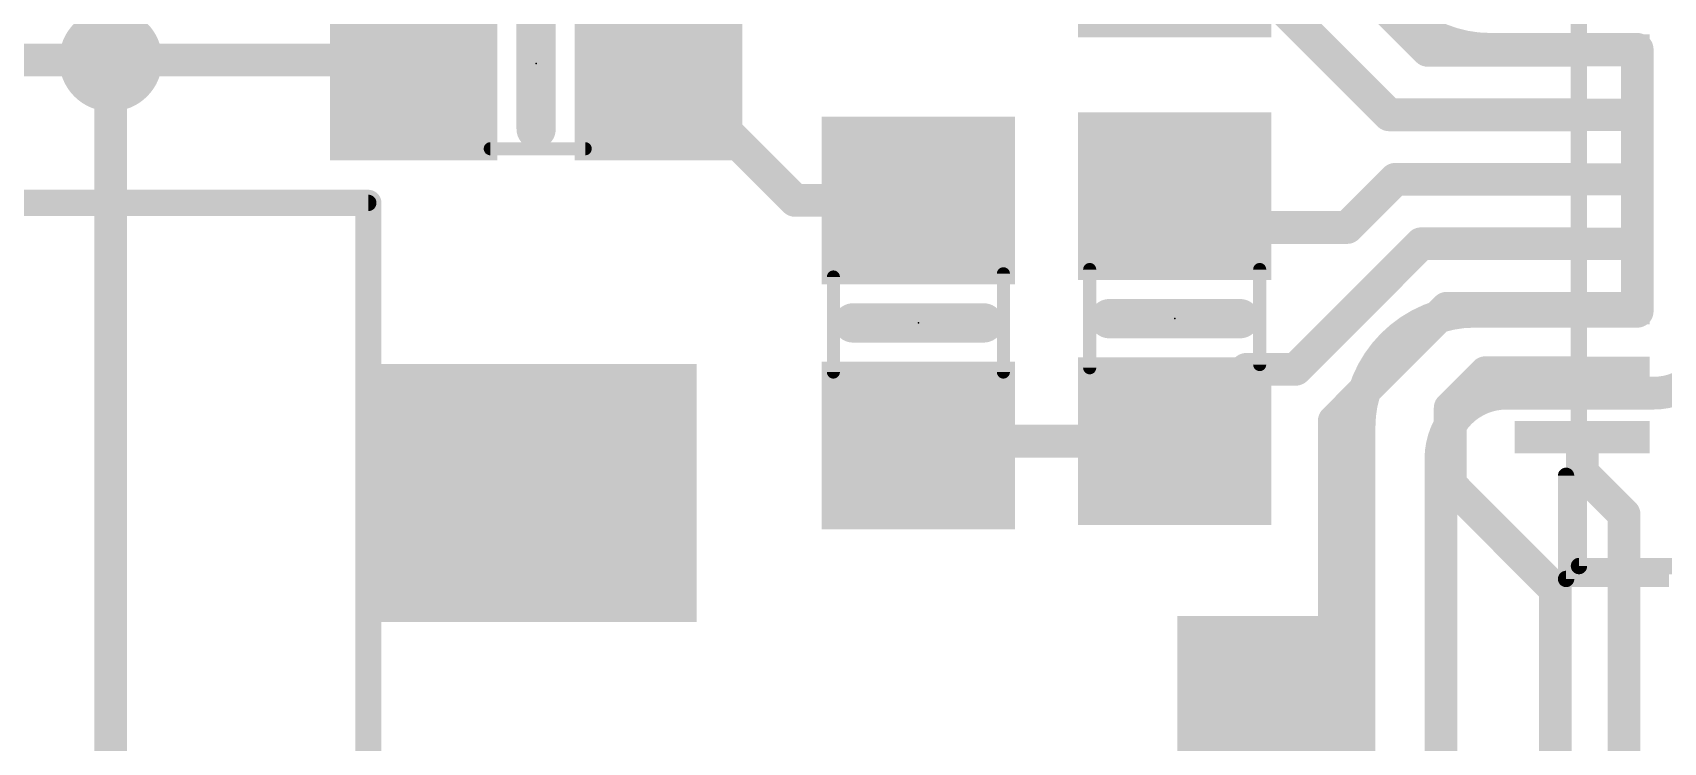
# Model space of a CAD drawing. Extents: x -21 to 68.1, y -13.1 to 62.4.
# Drawn here: x 11.89 to 24.56, y 15.71 to 21.21 of the extents above; entities that cross this region are included whole.
import ezdxf

# ---------------------------------------------------------------- set-up
doc = ezdxf.new("R2010")
doc.units = 0
for name, color, linetype in [('1', 12, 'CONTINUOUS'), ('16', 132, 'CONTINUOUS'), ('18', 110, 'CONTINUOUS'), ('21', 53, 'CONTINUOUS'), ('23', 53, 'CONTINUOUS'), ('51', 253, 'CONTINUOUS')]:
    doc.layers.add(name, color=color, linetype=linetype)

# ---------------------------------------------------------------- blocks, each defined once
blk = doc.blocks.new('RECT')
blk.add_solid([(-0.5, -0.5), (0.5, -0.5), (-0.5, 0.5), (0.5, 0.5)])
blk = doc.blocks.new('ROUNDV')
at = {"const_width": 0.5}
blk.add_lwpolyline([(0, -0.25, 1), (0, 0.25, 1), (0, -0.25)], format="xyb", dxfattribs=at)

msp = doc.modelspace()

# ---------------------------------------------------------------- linework, layer by layer
at = {"layer": '1', "const_width": 0.254}
for points in [[(22.726, 21.074), (21.9, 21.9)], [(22.426, 20.574), (21.6, 21.4)], [(23.925, 21.074), (22.726, 21.074)], [(8.35, 21), (12.5, 21)], [(12.5, 21), (14.824, 21)], [(14.824, 21), (14.853, 20.971)], [(17.814, 19.91), (16.753, 20.971)], [(23.925, 20.574), (22.426, 20.574)], [(22.474, 20.074), (22.1, 19.7)], [(23.925, 20.074), (22.474, 20.074)], [(18.771, 19.91), (17.814, 19.91)], [(21.004, 19.7), (20.761, 19.943)], [(22.1, 19.7), (21.004, 19.7)], [(22.674, 19.574), (21.7, 18.6)], [(23.925, 19.574), (22.674, 19.574)], [(22.874, 19.074), (22, 18.2)], [(23.925, 19.074), (22.874, 19.074)], [(21.318, 18.6), (20.761, 18.043)], [(21.7, 18.6), (21.318, 18.6)], [(23.174, 18.574), (22.9, 18.3)], [(23.925, 18.574), (23.174, 18.574)], [(22.9, 18.3), (22.9, 17.708)], [(22, 18.2), (22, 16.505)], [(18.804, 18.043), (18.771, 18.01)], [(20.761, 18.043), (18.804, 18.043)], [(23.925, 18.074), (23.925, 17.8006)], [(23.925, 17.8006), (24.2504, 17.4752)], [(22.9, 17.708), (23.717, 16.891)], [(24.2504, 10.0244), (24.2504, 17.4752)], [(23.717, 16.891), (23.717, 13.716)], [(22, 16.505), (21.5326, 16.0376)]]:
    msp.add_lwpolyline(points, dxfattribs=at)
at = {"layer": '1', "const_width": 0.127}
for points in [[(22.726, 21.1375, 1), (22.726, 21.0105)], [(22.6811, 21.0291, 1), (22.7709, 21.1189)], [(23.925, 21.0105, 1), (23.925, 21.1375)], [(12.5, 21.0635, 1), (12.5, 20.9365)], [(12.5, 20.9365, 1), (12.5, 21.0635)], [(14.8689, 21.0449, 1), (14.7791, 20.9551)], [(14.8081, 20.9261, 1), (14.8979, 21.0159)], [(14.824, 20.9365, 1), (14.824, 21.0635)], [(16.7979, 21.0159, 1), (16.7081, 20.9261)], [(22.426, 20.6375, 1), (22.426, 20.5105)], [(22.3811, 20.5291, 1), (22.4709, 20.6189)], [(23.925, 20.5105, 1), (23.925, 20.6375)], [(22.474, 20.1375, 1), (22.474, 20.0105)], [(22.5189, 20.0291, 1), (22.4291, 20.1189)], [(23.925, 20.0105, 1), (23.925, 20.1375)], [(17.814, 19.9735, 1), (17.814, 19.8465)], [(17.7691, 19.8651, 1), (17.8589, 19.9549)], [(18.771, 19.8465, 1), (18.771, 19.9735)], [(20.8059, 19.9879, 1), (20.7161, 19.8981)], [(21.004, 19.7635, 1), (21.004, 19.6365)], [(20.9591, 19.6551, 1), (21.0489, 19.7449)], [(22.0551, 19.7449, 1), (22.1449, 19.6551)], [(22.1, 19.6365, 1), (22.1, 19.7635)], [(22.674, 19.6375, 1), (22.674, 19.5105)], [(22.7189, 19.5291, 1), (22.6291, 19.6189)], [(23.925, 19.5105, 1), (23.925, 19.6375)], [(22.874, 19.1375, 1), (22.874, 19.0105)], [(22.9189, 19.0291, 1), (22.8291, 19.1189)], [(23.925, 19.0105, 1), (23.925, 19.1375)], [(21.318, 18.6635, 1), (21.318, 18.5365)], [(21.3629, 18.5551, 1), (21.2731, 18.6449)], [(21.6551, 18.6449, 1), (21.7449, 18.5551)], [(21.7, 18.5365, 1), (21.7, 18.6635)], [(23.174, 18.6375, 1), (23.174, 18.5105)], [(23.2189, 18.5291, 1), (23.1291, 18.6189)], [(23.925, 18.5105, 1), (23.925, 18.6375)], [(22.9635, 18.3, 1), (22.8365, 18.3)], [(22.8551, 18.3449, 1), (22.9449, 18.2551)], [(22.0635, 18.2, 1), (21.9365, 18.2)], [(21.9551, 18.2449, 1), (22.0449, 18.1551)], [(18.7261, 18.0549, 1), (18.8159, 17.9651)], [(18.804, 18.1065, 1), (18.804, 17.9795)], [(18.8489, 17.9981, 1), (18.7591, 18.0879)], [(20.7161, 18.0879, 1), (20.8059, 17.9981)], [(20.761, 17.9795, 1), (20.761, 18.1065)], [(23.9885, 18.074, 1), (23.8615, 18.074)], [(23.9699, 17.8455, 1), (23.8801, 17.7557)], [(23.8615, 17.8006, 1), (23.9885, 17.8006)], [(22.9449, 17.7529, 1), (22.8551, 17.6631)], [(22.8365, 17.708, 1), (22.9635, 17.708)], [(24.3139, 17.4752, 1), (24.1869, 17.4752)], [(24.2055, 17.4303, 1), (24.2953, 17.5201)], [(23.7805, 16.891, 1), (23.6535, 16.891)], [(23.6721, 16.8461, 1), (23.7619, 16.9359)], [(22.0449, 16.4601, 1), (21.9551, 16.5499)], [(21.9365, 16.505, 1), (22.0635, 16.505)], [(21.4877, 16.0825, 1), (21.5775, 15.9927)]]:
    msp.add_lwpolyline(points, format="xyb", dxfattribs=at)
at = {"layer": '16'}
for points, const_width in [([(22.193, 22.098, 0.4142), (23.209, 21.082)], 0.254), ([(24.987, 21.209, 0.4142), (24.479, 21.717)], 0.254), ([(23.209, 21.1455, 1), (23.209, 21.0185)], 0.127), ([(23.209, 21.0185, 1), (23.209, 21.1455)], 0.127), ([(24.4155, 21.082, 1), (24.2885, 21.082)], 0.127), ([(24.352, 21.0185, 1), (24.352, 21.1455)], 0.127), ([(12.5635, 21, 1), (12.4365, 21)], 0.127), ([(23.082, 19.05, 0.4142), (22.193, 18.161)], 0.254), ([(23.082, 19.1135, 1), (23.082, 18.9865)], 0.127), ([(23.082, 18.9865, 1), (23.082, 19.1135)], 0.127), ([(24.352, 18.9865, 1), (24.352, 19.1135)], 0.127), ([(24.2885, 19.05, 1), (24.4155, 19.05)], 0.127), ([(24.479, 18.415, 0.4142), (24.987, 18.923)], 0.254), ([(23.336, 18.415, 0.4142), (22.828, 17.907)], 0.254), ([(23.336, 18.4785, 1), (23.336, 18.3515)], 0.127), ([(23.336, 18.3515, 1), (23.336, 18.4785)], 0.127), ([(24.479, 18.4785, 1), (24.479, 18.3515)], 0.127), ([(24.479, 18.3515, 1), (24.479, 18.4785)], 0.127), ([(22.2565, 18.161, 1), (22.1295, 18.161)], 0.127), ([(22.1295, 18.161, 1), (22.2565, 18.161)], 0.127), ([(22.8915, 17.907, 1), (22.7645, 17.907)], 0.127), ([(22.7645, 17.907, 1), (22.8915, 17.907)], 0.127)]:
    msp.add_lwpolyline(points, format="xyb", dxfattribs=dict(at, const_width=const_width))
at = {"layer": '16', "const_width": 0.254}
for points in [[(24.352, 21.082), (23.209, 21.082)], [(24.352, 19.05), (24.352, 21.082)], [(12.5, 14.5), (12.5, 21)], [(23.082, 19.05), (24.352, 19.05)], [(24.479, 18.415), (23.336, 18.415)], [(22.193, 13.589), (22.193, 18.161)], [(22.828, 17.907), (22.828, 11.811)]]:
    msp.add_lwpolyline(points, dxfattribs=at)
at = {"layer": '21'}
for points, const_width in [([(15.803, 21.479), (15.803, 20.463)], 0.3048), ([(14.5, 19.891), (5.65, 19.891)], 0.2032), ([(14.5, 19.891), (14.5, 18.991)], 0.2032), ([(20.253, 18.993), (21.269, 18.993)], 0.3048), ([(19.279, 18.96), (18.263, 18.96)], 0.3048), ([(23.8, 16.974), (23.8, 17.774)], 0.127), ([(24.6, 16.974), (23.8, 16.974)], 0.127), ([(14.5, 13.891), (14.5, 16.291)], 0.2032)]:
    msp.add_lwpolyline(points, dxfattribs=dict(at, const_width=const_width))
for points, const_width in [([(15.7268, 20.463, 1), (15.8792, 20.463)], 0.1524), ([(14.5508, 19.891, 1), (14.4492, 19.891)], 0.1016), ([(14.5, 19.8402, 1), (14.5, 19.9418)], 0.1016), ([(20.253, 19.0692, 1), (20.253, 18.9168)], 0.1524), ([(21.269, 18.9168, 1), (21.269, 19.0692)], 0.1524), ([(14.4492, 18.991, 1), (14.5508, 18.991)], 0.1016), ([(18.263, 19.0362, 1), (18.263, 18.8838)], 0.1524), ([(19.279, 18.8838, 1), (19.279, 19.0362)], 0.1524), ([(23.8317, 17.774, 1), (23.7683, 17.774)], 0.0635), ([(23.8, 17.0057, 1), (23.8, 16.9423)], 0.0635), ([(23.7683, 16.974, 1), (23.8317, 16.974)], 0.0635), ([(14.5508, 16.291, 1), (14.4492, 16.291)], 0.1016)]:
    msp.add_lwpolyline(points, format="xyb", dxfattribs=dict(at, const_width=const_width))
at = {"layer": '23'}
for p in [(15.803, 20.971), (20.761, 18.993), (18.771, 18.96)]:
    msp.add_point(p, dxfattribs=at)
at = {"layer": '51'}
for points, const_width in [([(23.9, 17.074), (23.9, 24.074)], 0.127), ([(15.447, 20.311), (16.184, 20.311)], 0.1016), ([(0, 19.891), (14.5, 19.891)], 0.127), ([(14.5, 19.891), (14.5, 13.891)], 0.2032), ([(19.431, 19.341), (19.431, 18.579)], 0.1016), ([(20.101, 18.612), (20.101, 19.374)], 0.1016), ([(21.421, 18.637), (21.421, 19.374)], 0.1016), ([(18.111, 19.316), (18.111, 18.579)], 0.1016), ([(30.9, 17.074), (23.9, 17.074)], 0.127)]:
    msp.add_lwpolyline(points, dxfattribs=dict(at, const_width=const_width))
for points, const_width in [([(15.447, 20.3364, 1), (15.447, 20.2856)], 0.0508), ([(16.184, 20.2856, 1), (16.184, 20.3364)], 0.0508), ([(14.5508, 19.891, 1), (14.4492, 19.891)], 0.1016), ([(14.5, 19.8593, 1), (14.5, 19.9228)], 0.0635), ([(19.4564, 19.341, 1), (19.4056, 19.341)], 0.0508), ([(20.1264, 19.374, 1), (20.0756, 19.374)], 0.0508), ([(21.4464, 19.374, 1), (21.3956, 19.374)], 0.0508), ([(18.1364, 19.316, 1), (18.0856, 19.316)], 0.0508), ([(20.0756, 18.612, 1), (20.1264, 18.612)], 0.0508), ([(21.3956, 18.637, 1), (21.4464, 18.637)], 0.0508), ([(18.0856, 18.579, 1), (18.1364, 18.579)], 0.0508), ([(19.4056, 18.579, 1), (19.4564, 18.579)], 0.0508), ([(23.9, 17.1058, 1), (23.9, 17.0423)], 0.0635), ([(23.8683, 17.074, 1), (23.9318, 17.074)], 0.0635)]:
    msp.add_lwpolyline(points, format="xyb", dxfattribs=dict(at, const_width=const_width))

# ---------------------------------------------------------------- block references
at = {"layer": '1'}
for p, xscale, yscale, rotation in [((20.761, 21.826), 1.3, 1.5, 270), ((18.771, 19.91), 1.3, 1.5, 270), ((20.761, 19.943), 1.3, 1.5, 90), ((15.8, 17.641), 2, 2.5, 90), ((18.771, 18.01), 1.3, 1.5, 270), ((20.761, 18.043), 1.3, 1.5, 90), ((21.5326, 16.0376), 1.3, 1.5, 270)]:
    msp.add_blockref('RECT', p, dxfattribs=dict(at, xscale=xscale, yscale=yscale, rotation=rotation))
for p, xscale, yscale in [((14.853, 20.971), 1.3, 1.5), ((16.753, 20.971), 1.3, 1.5), ((23.925, 21.074), 1.05, 0.25), ((23.925, 20.574), 1.05, 0.25), ((23.925, 20.074), 1.05, 0.25), ((23.925, 19.574), 1.05, 0.25), ((23.925, 19.074), 1.05, 0.25), ((23.925, 18.574), 1.05, 0.25), ((23.925, 18.074), 1.05, 0.25)]:
    msp.add_blockref('RECT', p, dxfattribs=dict(at, xscale=xscale, yscale=yscale))
at = {"layer": '18', "xscale": 0.8001, "yscale": 0.8001}
msp.add_blockref('ROUNDV', (12.5, 21), dxfattribs=at)
msp.add_blockref('ROUNDV', (12.5, 21), dxfattribs=at)
at = {"layer": '51'}
for p, xscale, yscale in [((15.0859, 20.9722), 0.7501, 1.4501), ((16.5337, 20.9722), 0.7501, 1.4501), ((24.175, 21.074), 0.55, 0.25), ((24.175, 20.574), 0.55, 0.25), ((24.175, 20.074), 0.55, 0.25), ((24.175, 19.574), 0.55, 0.25), ((24.175, 19.074), 0.55, 0.25), ((24.175, 18.574), 0.55, 0.25), ((24.175, 18.074), 0.55, 0.25)]:
    msp.add_blockref('RECT', p, dxfattribs=dict(at, xscale=xscale, yscale=yscale))
for p, xscale, yscale, rotation in [((18.7721, 19.6772), 0.7501, 1.4501, 270), ((20.7599, 19.7236), 0.7501, 1.4501, 90), ((20.7599, 18.2759), 0.7501, 1.4501, 90), ((18.7721, 18.2294), 0.7501, 1.4501, 270), ((15.25, 17.641), 1.6, 1.4, 90), ((21.5338, 15.8048), 0.7501, 1.4501, 270)]:
    msp.add_blockref('RECT', p, dxfattribs=dict(at, xscale=xscale, yscale=yscale, rotation=rotation))

doc.saveas('drawing.dxf')
